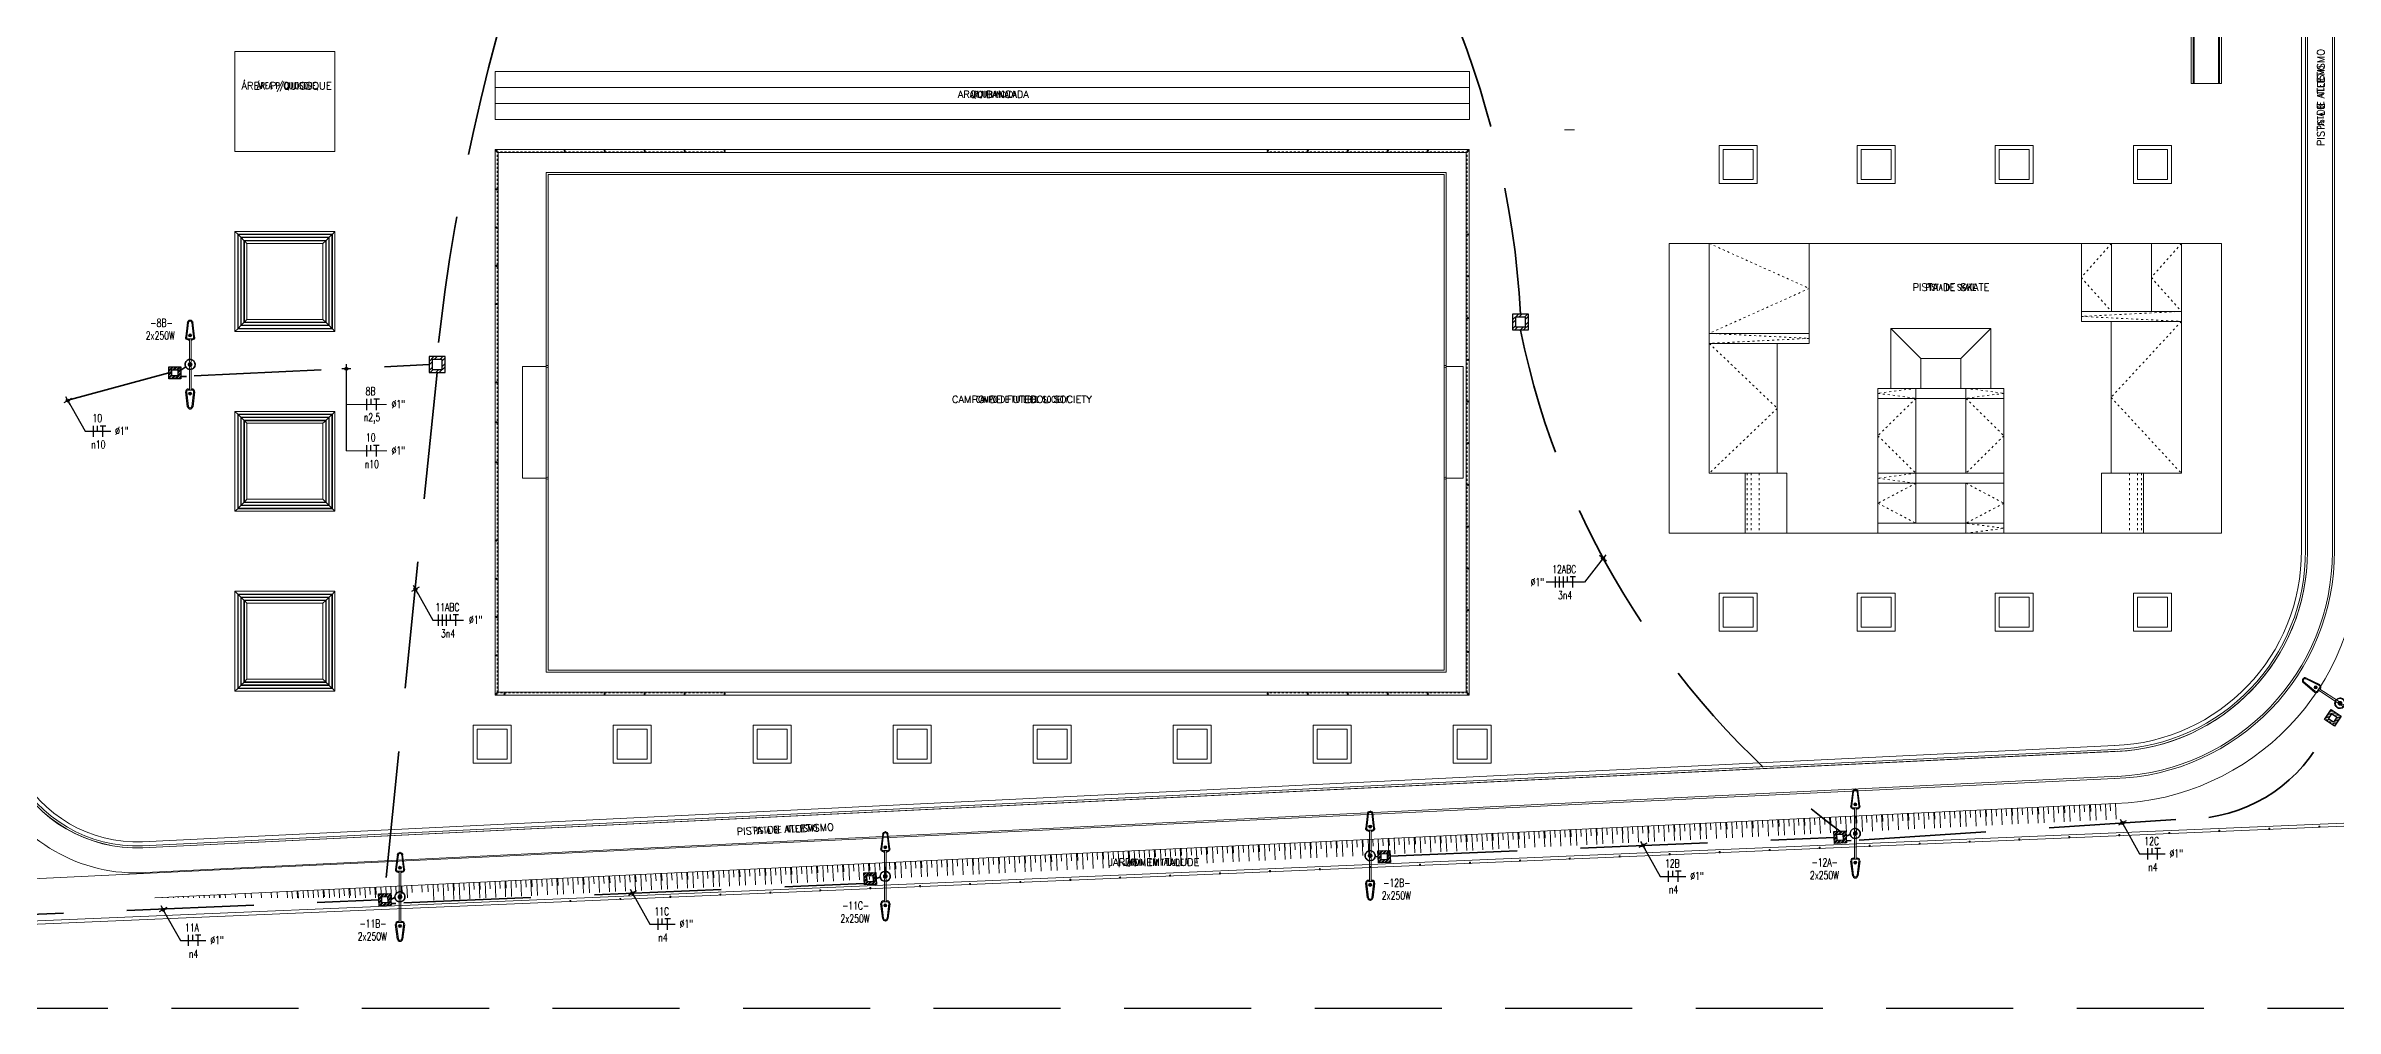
# Model space of a CAD drawing. Header units: millimetres. Extents: x 214 to 1190, y -192 to 1092.
# Drawn here: x 1015.5 to 1129.9, y -12.5 to 35.6 of the extents above; entities that cross this region are included whole.
import ezdxf
from ezdxf.enums import TextEntityAlignment as Align

# ---------------------------------------------------------------- set-up
doc = ezdxf.new("R2010")
doc.units = ezdxf.units.MM
for name, pattern in [('ACAD_ISO07W100', [3, 0, -3]), ('ARQ-MEPJ_BAS-PJ1-GERAL-R06$0$TT4', [0.1, 0.05, -0.05]), ('HIDDEN', [9.525, 6.35, -3.175]), ('OCULTA2', [4.7625, 3.175, -1.5875])]:
    doc.linetypes.add(name, pattern=pattern)
for name, color, linetype, lineweight in [('I-ARQ', 8, 'Continuous', 0), ('I-CAIXAS', 3, 'Continuous', 30), ('I-ELET_PISO', 5, 'HIDDEN', 35), ('I-FIAÇÃO', 2, 'Continuous', 25), ('I-LIN_CHAMADA', 9, 'Continuous', 9), ('I-LUMINÁRIA_EXT', 4, 'Continuous', 25), ('I-NORMO_ARQ', 9, 'Continuous', 0), ('I-POSTES', 4, 'Continuous', 25), ('I-TEXTOS', 2, 'Continuous', 25)]:
    doc.layers.add(name, color=color, linetype=linetype, lineweight=lineweight)
doc.styles.add('COTA200', font='ROMANS.SHX')
doc.styles.add('ROMANS', font='ROMANS.SHX', dxfattribs={"height": 0.25})
doc.styles.get("Standard").update_dxf_attribs({"font": 'arial.ttf'})
doc.dimstyles.new('STANDARD$7', dxfattribs={"dimscale": 1.5, "dimtxt": 0.7, "dimasz": 0.15, "dimexe": 0.1, "dimexo": 0.05, "dimgap": 0.1, "dimtad": 1, "dimdec": 3, "dimzin": 4, "dimdsep": 46, "dimtxsty": 'ROMANS', "dimblk": 'DOT', "dimblk1": 'DOTSMALL', "dimblk2": 'DOTSMALL', "dimsah": 1, "dimcen": 0, "dimdle": 0.15, "dimse1": 1, "dimse2": 1, "dimclrd": 7, "dimclre": 8, "dimclrt": 256, "dimaunit": 1, "dimadec": 0, "dimazin": 0, "dimtfac": 0.006667, "dimtdec": 3, "dimtix": 1, "dimtmove": 2, "dimatfit": 3, "dimldrblk": 'DOTSMALL', "dimfxl": 1, "dimtolj": 1, "dimtzin": 4, "dimarcsym": 0})

# ---------------------------------------------------------------- blocks, each defined once
blk = doc.blocks.new('A$C2C1F21F5')
at = {"layer": 'I-ARQ'}
for p, q in [((15.07, 11.9), (15.22, 11.9)), ((15.67, -36.8), (15.67, 11.9)), ((16.47, -36.8), (16.47, 11.9))]:
    blk.add_line(p, q, dxfattribs=at)
for points in [[(16.07, -36.8), (14.87, -36.8), (14.87, 11.9), (16.07, 11.9)], [(16.07, -36.8), (17.27, -36.8), (17.27, 11.9), (16.07, 11.9)]]:
    blk.add_lwpolyline(points, dxfattribs=at)
blk = doc.blocks.new('A$C7A5F3391')
at = {"layer": 'I-ARQ', "ltscale": 10}
for p, q in [((0.14, 4.87), (0, 5)), ((0.29, 4.71), (0.16, 4.85)), ((0.45, 4.56), (0.31, 4.69)), ((4.56, 4.56), (4.69, 4.69)), ((4.71, 4.71), (4.85, 4.85)), ((4.87, 4.87), (5, 5)), ((0.47, 4.54), (0.6, 4.4)), ((4.54, 4.54), (4.4, 4.4)), ((0.14, 0.14), (0, 0)), ((0.29, 0.29), (0.16, 0.16)), ((0.45, 0.45), (0.31, 0.31)), ((0.47, 0.47), (0.6, 0.6)), ((4.54, 0.47), (4.4, 0.6)), ((4.56, 0.45), (4.69, 0.31)), ((4.71, 0.29), (4.85, 0.16)), ((4.87, 0.14), (5, 0))]:
    blk.add_line(p, q, dxfattribs=at)
for points in [[(0, 4.87), (0, 5), (5, 5), (5, 0), (4.87, 0)], [(5, 0.14), (5, 0), (0, 0), (0, 5), (0.14, 5)], [(0, 4.71), (0, 4.85)], [(0, 4.56), (0, 4.69)], [(0.14, 4.87), (0.14, 0.14), (4.87, 0.14)], [(4.87, 0.14), (4.87, 4.87), (0.14, 4.87)], [(0.16, 4.85), (4.85, 4.85), (4.85, 0.16), (0.16, 0.16), (0.16, 4.85)], [(0.29, 4.71), (0.29, 0.29), (4.71, 0.29)], [(0.29, 4.58), (0.29, 4.71), (4.71, 4.71), (4.71, 0.47)], [(4.71, 0.29), (4.71, 4.71), (0.29, 4.71)], [(4.54, 0.29), (0.29, 0.29), (0.29, 4.54)], [(4.54, 0.47), (0.47, 0.47), (0.47, 4.54)], [(4.54, 0), (4.4, 0)]]:
    blk.add_lwpolyline(points, dxfattribs=at)
for points in [[(4.69, 0.31), (0.31, 0.31), (0.31, 4.69), (4.69, 4.69), (4.69, 0.31)], [(4.56, 0.45), (4.56, 4.56), (0.45, 4.56), (0.45, 0.45), (4.56, 0.45)], [(0.47, 4.54), (0.47, 0.47), (4.54, 0.47), (4.54, 4.54)], [(4.4, 0.6), (4.4, 4.4), (0.6, 4.4), (0.6, 0.6), (4.4, 0.6)]]:
    blk.add_lwpolyline(points, close=True, dxfattribs=at)
blk = doc.blocks.new('A$C72AE6952')
at = {"layer": 'I-ARQ'}
for p, q in [((48.7, 27.3), (0, 27.3)), ((0, 27.3), (0, 0)), ((48.55, 27.15), (0.15, 27.15)), ((0.15, 27.15), (0.15, 0.15)), ((0.15, 0.65), (0.15, 26.65)), ((48.55, 27.15), (48.55, 0.15)), ((48.7, 27.3), (48.7, 0)), ((0.3, 10.85), (0.3, 16.45)), ((0.3, 16.45), (1.15, 16.45)), ((47.32, 16.45), (46.15, 16.45)), ((47.32, 10.85), (47.32, 16.45)), ((47.32, 10.85), (47.32, 16.45)), ((0.3, 10.85), (1.15, 10.85)), ((47.32, 10.85), (46.15, 10.85)), ((48.7, 0), (0, 0)), ((48.55, 0.15), (0.15, 0.15))]:
    blk.add_line(p, q, dxfattribs=at)
at = {"layer": 'I-ARQ', "linetype": 'ARQ-MEPJ_BAS-PJ1-GERAL-R06$0$TT4'}
for p, q in [((0.07, 27.19), (10.07, 27.19)), ((0.11, 27.23), (0.11, 0.07)), ((48.62, 27.19), (37.22, 27.19)), ((48.59, 27.23), (48.59, 0.07)), ((0.07, 0.11), (10.07, 0.11)), ((48.62, 0.11), (37.22, 0.11))]:
    blk.add_line(p, q, dxfattribs=at)
at = {"layer": 'I-ARQ'}
for points in [[(46.15, 1.15), (46.15, 26.15), (1.15, 26.15), (1.15, 1.15)], [(46.05, 1.25), (46.05, 26.05), (1.25, 26.05), (1.25, 1.25)]]:
    blk.add_lwpolyline(points, close=True, dxfattribs=at)
for centre, radius in [((0.07, 27.23), 0.0312), ((0.07, 27.23), 0.0312), ((2.07, 27.23), 0.0312), ((4.07, 27.23), 0.0312), ((6.07, 27.23), 0.0312), ((8.07, 27.23), 0.0312), ((10.07, 27.23), 0.0312), ((37.22, 27.23), 0.0312), ((39.22, 27.23), 0.0312), ((41.22, 27.23), 0.0312), ((43.22, 27.23), 0.0312), ((45.22, 27.23), 0.0312), ((48.62, 27.23), 0.0312), ((48.62, 25.31), 0.0312), ((0.07, 23.05), 0.0312), ((48.62, 23.4), 0.0312), ((0.07, 20.96), 0.0312), ((48.62, 21.48), 0.0312), ((48.62, 19.57), 0.0312), ((0.07, 18.87), 0.0312), ((0.07, 16.78), 0.0312), ((1.2, 16.45), 0.05), ((46.1, 16.45), 0.05), ((48.62, 15.65), 0.0312), ((0.07, 14.69), 0.0312), ((0.07, 12.61), 0.0312), ((48.62, 13.65), 0.0312), ((48.62, 11.65), 0.0312), ((0.07, 10.52), 0.0312), ((1.2, 10.85), 0.05), ((46.1, 10.85), 0.05), ((0.07, 8.43), 0.0312), ((48.62, 7.74), 0.0312), ((0.07, 6.34), 0.0312), ((48.62, 5.82), 0.0312), ((0.07, 4.25), 0.0312), ((48.62, 3.91), 0.0312), ((0.07, 2.16), 0.0312), ((48.62, 1.99), 0.0312), ((0.07, 0.07), 0.0312), ((2.07, 0.07), 0.0312), ((4.07, 0.07), 0.0312), ((6.07, 0.07), 0.0312), ((8.07, 0.07), 0.0312), ((10.07, 0.07), 0.0312), ((37.22, 0.07), 0.0312), ((39.22, 0.07), 0.0312), ((41.22, 0.07), 0.0312), ((43.22, 0.07), 0.0312), ((48.22, 0.07), 0.0312), ((48.62, 0.07), 0.0312)]:
    blk.add_circle(centre, radius, dxfattribs=at)
blk = doc.blocks.new('A$C41BB26E9')
at = {"layer": 'I-ARQ'}
for p, q in [((3.4, 25.6), (0, 25.6)), ((11.5, 25.6), (3.9, 25.6)), ((11.5, 23.7), (11.5, 25.6)), ((3.4, 24.1), (0, 24.1)), ((11.5, 23.7), (14.5, 23.7)), ((11.5, 21.61), (11.5, 23.7)), ((3.4, 22.1), (0, 22.1)), ((11.5, 22.09), (3.9, 22.09)), ((11.5, 21.61), (14.5, 21.61)), ((3.4, 20.6), (0, 20.6)), ((7.25, 16.08), (4.25, 16.08)), ((4.25, 11.08), (4.25, 16.08)), ((5.75, 14.58), (4.25, 16.08)), ((7.75, 16.73), (11.5, 16.73)), ((12, 16.73), (14, 16.73)), ((7.25, 14.58), (5.75, 14.58)), ((5.75, 12.58), (5.75, 14.58)), ((7.75, 14.83), (7.25, 14.83)), ((7.75, 14.83), (11.5, 14.83)), ((12, 14.83), (14, 14.83)), ((14, 14.83), (14.5, 14.83)), ((4.25, 11.08), (5.75, 12.58)), ((7.25, 12.58), (5.75, 12.58)), ((7.75, 12.33), (7.25, 12.33)), ((7.75, 12.33), (11.5, 12.33)), ((11.5, 12.33), (12, 12.33)), ((12, 12.33), (14, 12.33)), ((7.25, 11.08), (4.25, 11.08)), ((7.75, 10.43), (11.5, 10.43)), ((12, 10.43), (14, 10.43)), ((4.5, 7), (0, 7)), ((11.5, 5.88), (14.5, 5.88)), ((11.5, 3.8), (11.5, 5.88)), ((5, 5.4), (11.5, 5.4)), ((14.5, 3.8), (11.5, 3.8)), ((11.5, 2), (11.5, 3.8)), ((4.5, 2), (0, 2)), ((5, 2), (11.5, 2))]:
    blk.add_line(p, q, dxfattribs=at)
at = {"layer": 'I-ARQ', "linetype": 'ACAD_ISO07W100', "ltscale": 0.05}
for p, q in [((0, 25.6), (1.7, 24.1)), ((1.7, 24.1), (3.4, 25.6)), ((3.4, 25.6), (3.65, 20.6)), ((3.65, 20.6), (3.9, 25.6)), ((3.9, 25.6), (7.7, 22.09)), ((7.7, 22.09), (11.5, 25.6)), ((11.5, 23.6), (14.5, 23.6)), ((11.5, 23.4), (14.5, 23.4)), ((11.5, 23), (14.5, 23)), ((0, 22.1), (1.7, 20.6)), ((1.7, 20.6), (3.4, 22.1)), ((7.25, 14.83), (7.5, 16.73)), ((7.5, 16.73), (7.75, 14.83)), ((7.75, 14.83), (9.62, 16.73)), ((9.62, 16.73), (11.5, 14.83)), ((12, 14.83), (13, 16.73)), ((13, 16.73), (14, 14.83)), ((14.25, 16.73), (14, 14.83)), ((14.5, 14.83), (14.25, 16.73)), ((7.25, 12.33), (7.5, 10.43)), ((7.5, 10.43), (7.75, 12.33)), ((7.75, 12.33), (9.62, 10.43)), ((9.62, 10.43), (11.5, 12.33)), ((11.5, 12.33), (11.75, 10.43)), ((11.75, 10.43), (12, 12.33)), ((12, 12.33), (13, 10.43)), ((13, 10.43), (14, 12.33)), ((0, 2), (2.25, 7)), ((2.25, 7), (4.5, 2)), ((4.5, 2), (4.75, 7)), ((4.75, 7), (5, 2)), ((5, 2), (8.25, 5.4)), ((8.25, 5.4), (11.5, 2)), ((11.5, 4.5), (14.5, 4.5)), ((11.5, 4.1), (14.5, 4.1)), ((11.5, 3.9), (14.5, 3.9))]:
    blk.add_line(p, q, dxfattribs=at)
at = {"layer": 'I-ARQ'}
for points in [[(14.5, 23.7), (14.5, 27.6), (0, 27.6), (0, 25.6)], [(0, 25.6), (0, 2)], [(14.5, 16.73), (14.5, 23.7)], [(14.5, 3.8), (14.5, 10.43)], [(0, 2), (0, 0), (14.5, 0), (14.5, 3.8)]]:
    blk.add_lwpolyline(points, dxfattribs=at)
for points in [[(3.4, 25.6), (3.4, 20.6), (3.9, 20.6), (3.9, 25.6), (3.4, 25.6)], [(7.75, 10.43), (7.75, 16.73), (7.25, 16.73), (7.25, 10.43)], [(12, 16.73), (12, 10.43), (11.5, 10.43), (11.5, 16.73)], [(14.5, 16.73), (14.5, 10.43), (14, 10.43), (14, 16.73)], [(5, 7), (5, 2), (4.5, 2), (4.5, 7)]]:
    blk.add_lwpolyline(points, close=True, dxfattribs=at)
blk = doc.blocks.new('A$C345B1117')
at = {"layer": 'I-ARQ'}
for p, q in [((0.66, 0), (0.66, 40)), ((0.76, 0), (0.76, 40)), ((0.81, 0), (0.81, 40)), ((2.03, 0), (2.03, 40)), ((2.08, 0), (2.08, 40)), ((2.18, 0), (2.18, 40)), ((0.81, 38.15), (2.03, 38.15)), ((0.81, 29.15), (2.03, 29.15)), ((0.81, 27.15), (2.03, 27.15)), ((0.81, 27.05), (2.03, 27.05)), ((0.81, 26.85), (2.03, 26.85)), ((0.66, 0), (2.18, 0))]:
    blk.add_line(p, q, dxfattribs=at)
for points in [[(0, 48.05), (2.85, 48.05), (2.85, 40), (0, 40)], [(0.05, 48), (2.8, 48), (2.8, 40.05), (0.05, 40.05)]]:
    blk.add_lwpolyline(points, close=True, dxfattribs=at)
for points in [[(2.03, 38.05), (0.81, 38.05)], [(2.03, 29.05), (0.81, 29.05)], [(0.81, 28.85), (2.03, 28.85)]]:
    blk.add_lwpolyline(points, dxfattribs=at)
blk = doc.blocks.new('CERCA')
at = {"layer": 'I-ARQ'}
blk.add_lwpolyline([(-0.02, 0), (0.03, 0), (0.03, -0.06), (-0.02, -0.06)], close=True, dxfattribs=at)
blk = doc.blocks.new('TALUDE 01')
at = {"layer": 'I-ARQ'}
for p, q in [((-1.26, -0.01), (-1.26, 0.79)), ((-1, 0), (-1, 0.35)), ((-0.76, -0.01), (-0.76, 0.79)), ((-0.5, 0), (-0.5, 0.35)), ((-0.26, -0.01), (-0.26, 0.79)), ((0, 0), (0, 0.35))]:
    blk.add_line(p, q, dxfattribs=at)
blk = doc.blocks.new('poste 1x400w')
at = {"layer": 'I-LUMINÁRIA_EXT', "linetype": 'Continuous', "lineweight": 0}
blk.add_hatch(color=9, dxfattribs=at).paths.add_polyline_path([(297.62, 60.49, 1), (297.62, 60.32, 1)])
at = {"layer": 'I-LUMINÁRIA_EXT', "color": 9, "linetype": 'Continuous', "lineweight": 0}
for p, q in [((297.58, 60.6), (297.58, 61.89)), ((297.67, 60.6), (297.67, 61.89))]:
    blk.add_line(p, q, dxfattribs=at)
at = {"layer": 'I-LUMINÁRIA_EXT'}
for p, q in [((297.48, 59.68), (297.38, 60.5)), ((297.52, 60.66), (297.58, 60.66)), ((297.67, 60.66), (297.73, 60.66)), ((297.87, 60.5), (297.77, 59.68)), ((297.63, 59.56), (297.62, 59.56)), ((297.62, 59.56), (297.62, 59.56))]:
    blk.add_line(p, q, dxfattribs=at)
at = {"layer": 'I-LUMINÁRIA_EXT', "color": 9, "lineweight": 0}
for p, q in [((297.53, 59.69), (297.43, 60.51)), ((297.52, 60.6), (297.73, 60.6)), ((297.81, 60.51), (297.72, 59.69))]:
    blk.add_line(p, q, dxfattribs=at)
at = {"layer": 'I-LUMINÁRIA_EXT', "color": 9, "linetype": 'Continuous', "lineweight": 0}
blk.add_circle((297.62, 60.41), 0.0845, dxfattribs=at)
at = {"layer": 'I-LUMINÁRIA_EXT'}
for centre, start, end in [((297.52, 60.52), 90, 186.8096), ((297.73, 60.52), 353.1904, 90), ((297.62, 59.7), 186.8096, 270), ((297.63, 59.7), 270, 353.1904)]:
    blk.add_arc(centre, 0.139, start, end, dxfattribs=at)
at = {"layer": 'I-LUMINÁRIA_EXT', "color": 9, "lineweight": 0}
for centre, radius, start, end in [((297.52, 60.52), 0.0861, 90, 186.8096), ((297.73, 60.52), 0.0861, 353.1904, 90), ((297.62, 59.7), 0.0879, 187.2548, 278.2493), ((297.63, 59.7), 0.0861, 270, 353.1904)]:
    blk.add_arc(centre, radius, start, end, dxfattribs=at)
at = {"layer": 'I-POSTES', "linetype": 'Continuous', "const_width": 0.136}
blk.add_lwpolyline([(297.62, 62.09, 1), (297.62, 61.96, 1)], format="xyb", close=True, dxfattribs=at)
at = {"layer": 'I-POSTES'}
for start, end in [(171.1915, 261.1915), (171.1915, 261.1915), (171.1915, 261.1915), (81.1915, 171.1915), (81.1915, 171.1915), (81.1915, 171.1915), (351.1915, 81.1915), (351.1915, 81.1915), (351.1915, 81.1915), (278.8085, 351.1915), (278.8085, 351.1915), (278.8085, 351.1915)]:
    blk.add_arc((297.62, 62.03), 0.279, start, end, dxfattribs=at)
blk = doc.blocks.new('POSTE 250W  1P')
at = {"layer": 'I-POSTES', "xscale": 0.9, "yscale": 0.9, "zscale": 0.9, "rotation": 180}
blk.add_blockref('poste 1x400w', (267.87, 55.83), dxfattribs=at)
at = {"layer": 'I-POSTES', "xscale": -0.9, "yscale": 0.9, "zscale": 0.9}
blk.add_blockref('poste 1x400w', (267.87, -55.82), dxfattribs=at)
blk = doc.blocks.new('30X30')
at = {"layer": 'I-CAIXAS', "lineweight": 0}
h = blk.add_hatch(dxfattribs=at)
h.set_pattern_fill('STEEL', color=9, scale=0.04, style=0)
h.set_pattern_definition([(45, (0, 0), (-0.089803, 0.089803), []), (45, (0, 0.0635), (-0.089803, 0.089803), [])])
h.paths.add_polyline_path([(0.3, 0.3), (-0.3, 0.3), (-0.3, -0.3), (0.3, -0.3)])
h.paths.add_polyline_path([(0.15, -0.15), (-0.15, -0.15), (-0.15, 0.15), (0.15, 0.15)], flags=16)
at = {"layer": 'I-CAIXAS'}
for points in [[(-0.3, 0.3), (0.3, 0.3), (0.3, -0.3), (-0.3, -0.3)], [(-0.15, 0.15), (0.15, 0.15), (0.15, -0.15), (-0.15, -0.15)]]:
    blk.add_lwpolyline(points, close=True, dxfattribs=at)
blk = doc.blocks.new('cxa1')
at = {"layer": 'I-ARQ'}
h = blk.add_hatch(dxfattribs=at)
h.set_pattern_fill('STEEL', color=256, scale=0.1, angle=-90, style=0)
h.set_pattern_definition([(315, (0, 0), (0.224506403027, 0.224506403027), []), (315, (0.15875, -6e-17), (0.224506403027, 0.224506403027), [])])
h.paths.add_polyline_path([(464518.79, 9296201.71), (464518.79, 9296202.51), (464517.99, 9296202.51), (464517.99, 9296201.71)])
h.paths.add_polyline_path([(464518.14, 9296201.86), (464518.14, 9296202.36), (464518.64, 9296202.36), (464518.64, 9296201.86)], flags=16)
at = {"layer": 'I-CAIXAS'}
for points in [[(464518.79, 9296201.71), (464518.79, 9296202.51), (464517.99, 9296202.51), (464517.99, 9296201.71)], [(464518.64, 9296201.86), (464518.64, 9296202.36), (464518.14, 9296202.36), (464518.14, 9296201.86)]]:
    blk.add_lwpolyline(points, close=True, dxfattribs=at)
blk = doc.blocks.new('fnt')
at = {"layer": 'I-FIAÇÃO', "color": 2}
for p, q in [((0, -0.28), (0, 0.28)), ((0.21, 0), (0.21, 0.28)), ((0.34, 0.28), (0.62, 0.28)), ((0.48, -0.28), (0.48, 0.28))]:
    blk.add_line(p, q, dxfattribs=at)
blk = doc.blocks.new('DOT')
for p, q in [((1.5, 0), (-1.5, 0)), ((0, -1.5), (0, 1.5))]:
    blk.add_line(p, q)
blk.add_circle((0, 0), 0.5)
blk = doc.blocks.new('fq1')
at = {"layer": 'I-FIAÇÃO', "color": 2}
for p, q in [((458.64, 235.83), (458.64, 236.39)), ((458.84, 235.83), (458.84, 236.39)), ((459.04, 235.83), (459.04, 236.39)), ((459.24, 236.11), (459.24, 236.39)), ((459.37, 236.39), (459.65, 236.39)), ((459.51, 235.83), (459.51, 236.39))]:
    blk.add_line(p, q, dxfattribs=at)

msp = doc.modelspace()

# ---------------------------------------------------------------- linework, layer by layer
at = {"linetype": 'OCULTA2', "ltscale": 2}
msp.add_lwpolyline([(993.16, -12.52), (1133.6, -12.52), (1133.6, 94.85), (993.16, 94.85)], close=True, dxfattribs=at)
at = {"layer": 'I-ARQ'}
for p, q in [((1128.21, 77.41), (1128.21, 10.41)), ((1128.41, 77.41), (1128.41, 10.41)), ((1128.51, 77.42), (1128.51, 10.32)), ((1128.51, 77.42), (1128.51, 10.32)), ((1129.76, 77.44), (1129.76, 10.32)), ((1129.86, 77.44), (1129.86, 10.4)), ((1101.01, 6.35), (1101.01, 8.25)), ((1020.28, -4.19), (1118.86, 0.63)), ((1020.29, -4.39), (1118.87, 0.43)), ((1020.29, -4.49), (1119, 0.34)), ((1020.29, -4.49), (1118.9, 0.33)), ((1009.82, -6.29), (1118.86, -1.02)), ((1020.45, -5.73), (1119.04, -0.91)), ((1020.9, -7), (1118.91, -2.27)), ((1042.38, -7), (1149.6, -2.44)), ((1045.91, -7), (1149.76, -2.58)), ((1047.5, -5.71), (1047.53, -6.51)), ((1023.62, -6.86), (1023.63, -7)), ((1023.87, -6.86), (1023.87, -7)), ((1024.12, -6.84), (1024.13, -7)), ((1024.17, -6.84), (1024.17, -7)), ((1024.42, -6.82), (1024.43, -7)), ((1024.92, -6.8), (1024.93, -7)), ((1025.42, -6.77), (1025.43, -7)), ((1025.72, -6.76), (1025.73, -7)), ((1026.22, -6.74), (1026.23, -7)), ((1026.72, -6.71), (1026.73, -7)), ((1027.02, -6.7), (1027.03, -7)), ((1027.52, -6.67), (1027.53, -7)), ((1027.76, -6.67), (1027.78, -7.02)), ((1028.02, -6.65), (1028.03, -7)), ((1028.06, -6.66), (1028.08, -7.01)), ((1028.32, -6.63), (1028.34, -7)), ((1028.56, -6.63), (1028.58, -6.98)), ((1028.82, -6.61), (1028.84, -7)), ((1029.06, -6.61), (1029.08, -6.96)), ((1029.32, -6.59), (1029.34, -7)), ((1029.36, -6.59), (1029.38, -6.94)), ((1029.62, -6.57), (1029.64, -7)), ((1029.86, -6.57), (1029.88, -6.92)), ((1030.12, -6.55), (1030.14, -7)), ((1030.36, -6.55), (1030.38, -6.9)), ((1030.61, -6.52), (1030.64, -7)), ((1030.66, -6.53), (1030.68, -6.88)), ((1030.91, -6.51), (1030.94, -7)), ((1031.16, -6.51), (1031.17, -6.86)), ((1031.41, -6.48), (1031.44, -7)), ((1031.66, -6.48), (1031.67, -6.83)), ((1031.91, -6.46), (1031.94, -7)), ((1031.96, -6.47), (1031.97, -6.82)), ((1032.21, -6.45), (1032.24, -7)), ((1032.46, -6.44), (1032.47, -6.79)), ((1032.71, -6.42), (1032.74, -7)), ((1032.96, -6.42), (1032.97, -6.77)), ((1033.21, -6.4), (1033.24, -7)), ((1033.26, -6.41), (1033.27, -6.76)), ((1033.51, -6.38), (1033.54, -7)), ((1033.75, -6.38), (1033.77, -6.73)), ((1034.25, -6.36), (1034.27, -6.71)), ((1034.55, -6.34), (1034.57, -6.69)), ((1034.81, -6.32), (1034.85, -7.12)), ((1035.05, -6.32), (1035.07, -6.67)), ((1035.31, -6.3), (1035.35, -7.1)), ((1035.55, -6.29), (1035.57, -6.65)), ((1035.81, -6.27), (1035.85, -7.07)), ((1035.85, -6.28), (1035.87, -6.63)), ((1036.11, -6.26), (1036.15, -7.06)), ((1036.35, -6.26), (1036.37, -6.61)), ((1036.61, -6.23), (1036.65, -7.04)), ((1036.85, -6.23), (1036.87, -6.58)), ((1037.11, -6.21), (1037.15, -7.01)), ((1037.15, -6.22), (1037.17, -6.57)), ((1037.41, -6.2), (1037.45, -7)), ((1037.65, -6.19), (1037.67, -6.54)), ((1037.91, -6.17), (1037.95, -6.97)), ((1038.15, -6.17), (1038.17, -6.52)), ((1038.41, -6.15), (1038.44, -6.95)), ((1038.45, -6.15), (1038.47, -6.51)), ((1038.71, -6.13), (1038.74, -6.93)), ((1038.95, -6.13), (1038.97, -6.48)), ((1039.2, -6.11), (1039.24, -6.91)), ((1039.45, -6.11), (1039.46, -6.46)), ((1039.7, -6.08), (1039.74, -6.89)), ((1039.75, -6.09), (1039.76, -6.44)), ((1040, -6.07), (1040.04, -6.87)), ((1040.25, -6.07), (1040.26, -6.42)), ((1040.5, -6.05), (1040.54, -6.85)), ((1040.75, -6.04), (1040.76, -6.39)), ((1041, -6.02), (1041.04, -6.82)), ((1041.05, -6.03), (1041.06, -6.38)), ((1041.3, -6.01), (1041.34, -6.81)), ((1041.55, -6.01), (1041.56, -6.36)), ((1041.8, -5.98), (1041.84, -6.78)), ((1042.05, -5.98), (1042.06, -6.33)), ((1042.3, -5.96), (1042.34, -6.76)), ((1042.34, -5.97), (1042.36, -6.32)), ((1042.6, -5.94), (1042.64, -6.75)), ((1042.84, -5.94), (1042.86, -6.29)), ((1043.1, -5.92), (1043.14, -6.72)), ((1043.34, -5.92), (1043.36, -6.27)), ((1043.6, -5.9), (1043.64, -6.7)), ((1043.64, -5.9), (1043.66, -6.25)), ((1043.9, -5.88), (1043.94, -6.68)), ((1044.14, -5.88), (1044.16, -6.23)), ((1044.4, -5.86), (1044.44, -6.66)), ((1044.64, -5.86), (1044.66, -6.21)), ((1044.9, -5.83), (1044.94, -6.64)), ((1044.94, -5.84), (1044.96, -6.19)), ((1045.2, -5.82), (1045.24, -6.62)), ((1045.44, -5.82), (1045.46, -6.17)), ((1045.7, -5.8), (1045.74, -6.6)), ((1045.94, -5.79), (1045.96, -6.14)), ((1046.2, -5.77), (1046.24, -6.57)), ((1046.24, -5.78), (1046.26, -6.13)), ((1046.5, -5.76), (1046.54, -6.56)), ((1046.74, -5.75), (1046.76, -6.11)), ((1047, -5.73), (1047.03, -6.53)), ((1047.24, -5.73), (1047.26, -6.08)), ((1045.91, -7), (962.4, -10.55)), ((1042.38, -7), (962.83, -10.34)), ((1021.03, -6.99), (1021.03, -7)), ((1021.27, -6.98), (1021.27, -7)), ((1021.53, -6.96), (1021.53, -7)), ((1021.57, -6.97), (1021.57, -7)), ((1021.83, -6.95), (1021.83, -7)), ((1022.07, -6.95), (1022.07, -7)), ((1022.32, -6.92), (1022.33, -7)), ((1022.57, -6.92), (1022.57, -7)), ((1022.82, -6.9), (1022.83, -7)), ((1023.12, -6.88), (1023.13, -7)), ((1023.37, -6.88), (1023.37, -7))]:
    msp.add_line(p, q, dxfattribs=at)
at = {"layer": 'I-ARQ', "linetype": 'HIDDEN'}
msp.add_lwpolyline([(1029.91, 35.35), (1029.91, 30.35), (1024.91, 30.35), (1024.91, 35.35)], close=True, dxfattribs=at)
at = {"layer": 'I-ARQ'}
for points in [[(1101.01, 30.65), (1099.11, 30.65), (1099.11, 28.75), (1101.01, 28.75)], [(1100.81, 30.45), (1099.31, 30.45), (1099.31, 28.95), (1100.81, 28.95)], [(1107.91, 30.65), (1106.01, 30.65), (1106.01, 28.75), (1107.91, 28.75)], [(1107.71, 30.45), (1106.21, 30.45), (1106.21, 28.95), (1107.71, 28.95)], [(1112.91, 30.65), (1114.81, 30.65), (1114.81, 28.75), (1112.91, 28.75)], [(1113.11, 30.45), (1114.61, 30.45), (1114.61, 28.95), (1113.11, 28.95)], [(1119.81, 30.65), (1121.71, 30.65), (1121.71, 28.75), (1119.81, 28.75)], [(1120.01, 30.45), (1121.51, 30.45), (1121.51, 28.95), (1120.01, 28.95)], [(1101.01, 6.35), (1099.11, 6.35), (1099.11, 8.25), (1101.01, 8.25)], [(1100.81, 6.55), (1099.31, 6.55), (1099.31, 8.05), (1100.81, 8.05)], [(1107.91, 6.35), (1106.01, 6.35), (1106.01, 8.25), (1107.91, 8.25)], [(1107.71, 6.55), (1106.21, 6.55), (1106.21, 8.05), (1107.71, 8.05)], [(1112.91, 6.35), (1114.81, 6.35), (1114.81, 8.25), (1112.91, 8.25)], [(1113.11, 6.55), (1114.61, 6.55), (1114.61, 8.05), (1113.11, 8.05)], [(1119.81, 6.35), (1121.71, 6.35), (1121.71, 8.25), (1119.81, 8.25)], [(1120.01, 6.55), (1121.51, 6.55), (1121.51, 8.05), (1120.01, 8.05)], [(1038.71, -0.25), (1038.71, 1.65), (1036.81, 1.65), (1036.81, -0.25)], [(1038.51, -0.05), (1038.51, 1.45), (1037.01, 1.45), (1037.01, -0.05)], [(1045.71, -0.25), (1045.71, 1.65), (1043.81, 1.65), (1043.81, -0.25)], [(1045.51, -0.05), (1045.51, 1.45), (1044.01, 1.45), (1044.01, -0.05)], [(1052.71, -0.25), (1052.71, 1.65), (1050.81, 1.65), (1050.81, -0.25)], [(1052.51, -0.05), (1052.51, 1.45), (1051.01, 1.45), (1051.01, -0.05)], [(1059.71, -0.25), (1059.71, 1.65), (1057.81, 1.65), (1057.81, -0.25)], [(1059.51, -0.05), (1059.51, 1.45), (1058.01, 1.45), (1058.01, -0.05)], [(1066.71, -0.25), (1066.71, 1.65), (1064.81, 1.65), (1064.81, -0.25)], [(1066.51, -0.05), (1066.51, 1.45), (1065.01, 1.45), (1065.01, -0.05)], [(1073.71, -0.25), (1073.71, 1.65), (1071.81, 1.65), (1071.81, -0.25)], [(1073.51, -0.05), (1073.51, 1.45), (1072.01, 1.45), (1072.01, -0.05)], [(1080.71, -0.25), (1080.71, 1.65), (1078.81, 1.65), (1078.81, -0.25)], [(1080.51, -0.05), (1080.51, 1.45), (1079.01, 1.45), (1079.01, -0.05)], [(1087.71, -0.25), (1087.71, 1.65), (1085.81, 1.65), (1085.81, -0.25)], [(1087.51, -0.05), (1087.51, 1.45), (1086.01, 1.45), (1086.01, -0.05)]]:
    msp.add_lwpolyline(points, close=True, dxfattribs=at)
msp.add_lwpolyline([(1020.29, -4.49, -0.292614), (1013.77, -0.69)], format="xyb", dxfattribs=at)
for centre, radius, start, end in [((1118.51, 10.32), 9.9, 272.039, 0.4848), ((1118.51, 10.32), 9.7, 272.039, 0.4848), ((1118.51, 10.32), 11.35, 271.739, 0.3786), ((1118.51, 10.32), 10, 272.2198, 0.0009), ((1118.51, 10.32), 12.6, 271.7989, 0.482), ((1118.51, 10.32), 10, 272.7981, 0.0008), ((1118.51, 10.32), 11.25, 272.6775, 0.0008), ((1020, 2.51), 7, 207.195, 272.4359), ((1020, 2.51), 6.9, 207.195, 272.4359), ((1020, 2.51), 6.7, 207.195, 272.4359), ((1020, 2.5), 8.25, 207.195, 273.1602)]:
    msp.add_arc(centre, radius, start, end, dxfattribs=at)
at = {"layer": 'I-ELET_PISO'}
for p, q in [((1022.21, 19.41), (1022.46, 19.57)), ((1022.87, 19.12), (1034.61, 19.69)), ((998.12, 12.89), (1021.61, 19.28)), ((1022.21, 19.09), (1022.48, 19.1)), ((1035.01, 19.29), (1032.39, -6.78)), ((1106.1, -4.1), (1123.58, -2.97)), ((1082.66, -4.91), (1104.85, -3.97)), ((1105.45, -3.91), (1105.66, -3.82)), ((1105.46, -4.14), (1105.7, -4.12)), ((1082.06, -4.94), (1081.91, -4.92)), ((1033.36, -7.25), (1056.37, -6.28)), ((1056.96, -6.02), (1057.17, -5.96)), ((1009.99, -8.02), (1032.1, -7.1)), ((1032.7, -7.07), (1032.91, -6.98)), ((1032.71, -7.28), (1032.96, -7.27))]:
    msp.add_line(p, q, dxfattribs=at)
for centre, radius, start, end in [((1137.02, 9.36), 102.57, 159.4113, 173.9992), ((1042.51, 19.62), 46.74, 3.1831, 23.6328), ((1129.83, 29.67), 41.48, 191.4774, 233.4674), ((1122.47, 4.66), 7.71, 278.2966, 337.8791)]:
    msp.add_arc(centre, radius, start, end, dxfattribs=at)
at = {"layer": 'I-LIN_CHAMADA', "lineweight": 0}
for p, q in [((1030.47, 17.69), (1032.48, 17.69)), ((1030.47, 15.37), (1032.5, 15.37))]:
    msp.add_line(p, q, dxfattribs=at)
at = {"layer": 'I-NORMO_ARQ'}
msp.add_line((1091.38, 31.44), (1091.88, 31.44), dxfattribs=at)

# ---------------------------------------------------------------- block references
at = {"layer": 'I-ARQ', "xscale": -1}
msp.add_blockref('A$C345B1117', (1124.88, 33.75), dxfattribs=at)
at = {"layer": 'I-ARQ'}
for name, p, rotation in [('A$C2C1F21F5', (1074.72, 49.22), 270), ('A$C7A5F3391', (1024.91, 26.35), 270), ('A$C41BB26E9', (1096.61, 25.75), 270), ('A$C7A5F3391', (1024.91, 17.35), 270), ('A$C7A5F3391', (1024.91, 8.35), 270), ('TALUDE 01', (1117.66, -2.33), 182.7634959852378), ('TALUDE 01', (1094.28, -3.46), 182.7634959852378), ('TALUDE 01', (1095.58, -3.4), 182.7634959852378), ('TALUDE 01', (1096.88, -3.33), 182.7634959852378), ('TALUDE 01', (1098.18, -3.27), 182.7634959852378), ('TALUDE 01', (1099.48, -3.21), 182.7634959852378), ('TALUDE 01', (1100.78, -3.15), 182.7634959852378), ('TALUDE 01', (1102.08, -3.08), 182.7634959852378), ('TALUDE 01', (1103.37, -3.02), 182.7634959852378), ('TALUDE 01', (1104.67, -2.96), 182.7634959852378), ('TALUDE 01', (1105.97, -2.9), 182.7634959852378), ('TALUDE 01', (1107.27, -2.83), 182.7634959852378), ('TALUDE 01', (1108.57, -2.77), 182.7634959852378), ('TALUDE 01', (1109.87, -2.71), 182.7634959852378), ('TALUDE 01', (1111.16, -2.65), 182.7634959852378), ('TALUDE 01', (1112.46, -2.58), 182.7634959852378), ('TALUDE 01', (1113.76, -2.52), 182.7634959852378), ('TALUDE 01', (1115.06, -2.46), 182.7634959852378), ('TALUDE 01', (1116.36, -2.39), 182.7634959852378), ('CERCA', (1129.11, -3.46), 182.4362404062261), ('TALUDE 01', (1070.91, -4.59), 182.7634959852378), ('TALUDE 01', (1072.21, -4.53), 182.7634959852378), ('TALUDE 01', (1073.51, -4.46), 182.7634959852378), ('TALUDE 01', (1074.81, -4.4), 182.7634959852378), ('TALUDE 01', (1076.11, -4.34), 182.7634959852378), ('TALUDE 01', (1077.4, -4.27), 182.7634959852378), ('TALUDE 01', (1078.7, -4.21), 182.7634959852378), ('TALUDE 01', (1080, -4.15), 182.7634959852378), ('TALUDE 01', (1081.3, -4.09), 182.7634959852378), ('TALUDE 01', (1082.6, -4.02), 182.7634959852378), ('TALUDE 01', (1083.9, -3.96), 182.7634959852378), ('TALUDE 01', (1085.19, -3.9), 182.7634959852378), ('TALUDE 01', (1086.49, -3.84), 182.7634959852378), ('TALUDE 01', (1087.79, -3.77), 182.7634959852378), ('TALUDE 01', (1089.09, -3.71), 182.7634959852378), ('TALUDE 01', (1090.39, -3.65), 182.7634959852378), ('TALUDE 01', (1091.69, -3.59), 182.7634959852378), ('TALUDE 01', (1092.99, -3.52), 182.7634959852378), ('CERCA', (1101.63, -4.63), 182.4362404062261), ('CERCA', (1104.13, -4.52), 182.4362404062261), ('CERCA', (1106.63, -4.42), 182.4362404062261), ('CERCA', (1109.13, -4.31), 182.4362404062261), ('CERCA', (1111.63, -4.21), 182.4362404062261), ('CERCA', (1114.12, -4.1), 182.4362404062261), ('CERCA', (1116.62, -3.99), 182.4362404062261), ('CERCA', (1119.12, -3.89), 182.4362404062261), ('CERCA', (1121.62, -3.78), 182.4362404062261), ('CERCA', (1124.11, -3.67), 182.4362404062261), ('CERCA', (1126.61, -3.57), 182.4362404062261), ('TALUDE 01', (1047.54, -5.72), 182.7634959852378), ('TALUDE 01', (1048.84, -5.65), 182.7634959852378), ('TALUDE 01', (1050.14, -5.59), 182.7634959852378), ('TALUDE 01', (1051.43, -5.53), 182.7634959852378), ('TALUDE 01', (1052.73, -5.47), 182.7634959852378), ('TALUDE 01', (1054.03, -5.4), 182.7634959852378), ('TALUDE 01', (1055.33, -5.34), 182.7634959852378), ('TALUDE 01', (1056.63, -5.28), 182.7634959852378), ('TALUDE 01', (1057.93, -5.21), 182.7634959852378), ('TALUDE 01', (1059.23, -5.15), 182.7634959852378), ('TALUDE 01', (1060.52, -5.09), 182.7634959852378), ('TALUDE 01', (1061.82, -5.03), 182.7634959852378), ('TALUDE 01', (1063.12, -4.96), 182.7634959852378), ('TALUDE 01', (1064.42, -4.9), 182.7634959852378), ('TALUDE 01', (1065.72, -4.84), 182.7634959852378), ('TALUDE 01', (1067.02, -4.78), 182.7634959852378), ('TALUDE 01', (1068.31, -4.71), 182.7634959852378), ('TALUDE 01', (1069.61, -4.65), 182.7634959852378), ('CERCA', (1076.66, -5.69), 182.4362404062261), ('CERCA', (1079.15, -5.59), 182.4362404062261), ('CERCA', (1081.65, -5.48), 182.4362404062261), ('CERCA', (1084.15, -5.37), 182.4362404062261), ('CERCA', (1086.65, -5.27), 182.4362404062261), ('CERCA', (1089.15, -5.16), 182.4362404062261), ('CERCA', (1091.64, -5.06), 182.4362404062261), ('CERCA', (1094.14, -4.95), 182.4362404062261), ('CERCA', (1096.64, -4.84), 182.4362404062261), ('CERCA', (1099.14, -4.74), 182.4362404062261), ('CERCA', (1049.18, -6.86), 182.4362404062261), ('CERCA', (1051.68, -6.76), 182.4362404062261), ('CERCA', (1054.18, -6.65), 182.4362404062261), ('CERCA', (1056.68, -6.54), 182.4362404062261), ('CERCA', (1059.17, -6.44), 182.4362404062261), ('CERCA', (1061.67, -6.33), 182.4362404062261), ('CERCA', (1064.17, -6.23), 182.4362404062261), ('CERCA', (1066.67, -6.12), 182.4362404062261), ('CERCA', (1069.16, -6.01), 182.4362404062261), ('CERCA', (1071.66, -5.91), 182.4362404062261), ('CERCA', (1074.16, -5.8), 182.4362404062261), ('CERCA', (1041.69, -7.18), 182.4362404062261), ('CERCA', (1044.19, -7.08), 182.4362404062261), ('CERCA', (1046.68, -6.97), 182.4362404062261)]:
    msp.add_blockref(name, p, dxfattribs=dict(at, rotation=rotation))
at = {"layer": 'I-ARQ', "xscale": -1, "rotation": 6.670104468753379e-09}
msp.add_blockref('A$C72AE6952', (1086.61, 3.15), dxfattribs=at)
at = {"layer": 'I-CAIXAS'}
for name, p, rotation in [('cxa1', (-9295112.93, 464540.21), 270), ('30X30', (1021.91, 19.28), 180), ('cxa1', (-9295167.1, 464538.08), 270), ('30X30', (1129.78, 2.01), 326.8450722005561), ('30X30', (1105.15, -3.96), 182.4362404080254), ('30X30', (1056.66, -6.03), 182.4362404080254), ('30X30', (1082.36, -4.93), 182.4362404080384), ('30X30', (1032.4, -7.08), 182.4362404080384)]:
    msp.add_blockref(name, p, dxfattribs=dict(at, rotation=rotation))
at = {"layer": 'I-FIAÇÃO'}
for name, p in [('fnt', (1031.51, 17.69)), ('fnt', (1017.83, 16.35)), ('fnt', (1031.5, 15.37)), ('fq1', (632.28, -227.3)), ('fq1', (576.44, -229.21)), ('fnt', (1120.54, -4.79)), ('fnt', (1096.58, -5.92)), ('fnt', (1022.59, -9.12)), ('fnt', (1046.06, -8.31))]:
    msp.add_blockref(name, p, dxfattribs=at)
at = {"layer": 'I-LUMINÁRIA_EXT', "xscale": -1}
for p in [(1022.68, 19.69), (1105.92, -3.78), (1081.67, -4.89), (1057.43, -5.92), (1033.17, -6.95)]:
    msp.add_blockref('POSTE 250W  1P', p, dxfattribs=at)
at = {"layer": 'I-LUMINÁRIA_EXT', "rotation": 56.84507220061226}
msp.add_blockref('POSTE 250W  1P', (1130.14, 2.73), dxfattribs=at)

# ---------------------------------------------------------------- texts
at = {"layer": 'I-NORMO_ARQ', "style": 'COTA200'}
for rotation, p in [(90, (1129.18, 33.05)), (2.6595, (1052.42, -3.56))]:
    msp.add_text('PISTA DE ATLETISMO', height=0.36, rotation=rotation, dxfattribs=at).set_placement(p, align=Align.MIDDLE_CENTER)
at = {"layer": 'I-NORMO_ARQ', "style": 'ROMANS', "width": 0.7}
for rotation, p in [(90, (1129.18, 33.05)), (2.6595, (1052.42, -3.56))]:
    msp.add_text('PISTA DE ATLETISMO', height=0.32, rotation=rotation, dxfattribs=at).set_placement(p, align=Align.MIDDLE_CENTER)
at = {"layer": 'I-NORMO_ARQ', "style": 'COTA200'}
for s, p in [('ÁREA P/QUIOSQUE', (1027.49, 33.64)), ('ARQUIBANCADA', (1062.82, 33.21)), ('PISTA DE SKATE', (1110.69, 23.56)), ('CAMPO DE FUTEBOL SOCIETY', (1064.25, 17.95)), ('JARDIM EM TALUDE', (1070.84, -5.21))]:
    msp.add_text(s, height=0.36, dxfattribs=at).set_placement(p, align=Align.MIDDLE_CENTER)
at = {"layer": 'I-NORMO_ARQ', "style": 'ROMANS', "width": 0.7}
for s, p in [('ÁREA P/QUIOSQUE', (1027.49, 33.64)), ('ARQUIBANCADA', (1062.82, 33.21)), ('PISTA DE SKATE', (1110.69, 23.56)), ('CAMPO DE FUTEBOL SOCIETY', (1064.25, 17.95)), ('JARDIM EM TALUDE', (1070.84, -5.21))]:
    msp.add_text(s, height=0.32, dxfattribs=at).set_placement(p, align=Align.MIDDLE_CENTER)
at = {"layer": 'I-TEXTOS', "style": 'ROMANS', "width": 0.7}
for s, p in [('-8B-', (1020.68, 21.58, -1199.78)), ('2x250W', (1020.45, 20.94, -399.93)), ('%%C1"', (1032.74, 17.51, -1199.78)), ('%%C1"', (1018.92, 16.17, -1199.78)), ('%%C1"', (1032.74, 15.19, -1199.78)), ('%%C1"', (1089.68, 8.61, -1199.78)), ('%%C1"', (1036.61, 6.72, -1199.78)), ('%%C1"', (1121.62, -4.97, -1199.78)), ('%%C1"', (1097.66, -6.1, -1199.78)), ('2x250W', (1103.64, -6.06, -399.93)), ('-12A-', (1103.72, -5.42, -1199.78)), ('2x250W', (1082.24, -7.08, -399.93)), ('-12B-', (1082.31, -6.44, -1199.78)), ('2x250W', (1055.18, -8.23, -399.93)), ('-11C-', (1055.26, -7.58, -1199.78)), ('%%C1"', (1023.68, -9.31, -1199.78)), ('2x250W', (1031.05, -9.12, -399.93)), ('-11B-', (1031.13, -8.48, -1199.78)), ('%%C1"', (1047.14, -8.49, -1199.78))]:
    msp.add_text(s, height=0.4, dxfattribs=at).set_placement(p)
at = {"layer": 'I-TEXTOS', "color": 2, "style": 'ROMANS', "width": 0.7}
for s, p in [('8B', (1031.44, 18.16)), ('10', (1017.79, 16.81)), ('10', (1031.46, 15.84)), ('12ABC', (1090.76, 9.25)), ('11ABC', (1034.93, 7.35)), ('12C', (1120.36, -4.35)), ('12B', (1096.4, -5.47)), ('11C', (1045.88, -7.87)), ('11A', (1022.41, -8.68))]:
    msp.add_text(s, height=0.4, dxfattribs=at).set_placement(p)
at = {"layer": 'I-TEXTOS', "style": 'ROMANS', "width": 0.7}
for s, p in [('n2,5', (1031.76, 16.99)), ('n10', (1018.08, 15.69)), ('n10', (1031.75, 14.71)), ('3n4', (1091.4, 8.15)), ('3n4', (1035.56, 6.24)), ('n4', (1120.79, -5.45)), ('n4', (1096.83, -6.58)), ('n4', (1046.31, -8.97)), ('n4', (1022.84, -9.79))]:
    msp.add_text(s, height=0.4, dxfattribs=at).set_placement(p, align=Align.MIDDLE)

# ---------------------------------------------------------------- leaders
at = {"layer": 'I-LIN_CHAMADA', "lineweight": 0}
for points in [[(1030.47, 19.48), (1030.47, 19.15), (1030.47, 15.37)], [(1016.55, 17.89), (1017.42, 16.35), (1018.7, 16.35)], [(1093.3, 10), (1092.37, 8.81), (1090.45, 8.81)], [(1033.93, 8.45), (1034.8, 6.9), (1036.34, 6.9)], [(1119.26, -3.25), (1120.12, -4.79), (1121.4, -4.79)], [(1095.29, -4.37), (1096.16, -5.92), (1097.44, -5.92)], [(1044.78, -6.76), (1045.65, -8.31), (1046.92, -8.31)], [(1021.31, -7.58), (1022.18, -9.12), (1023.45, -9.12)]]:
    msp.add_leader(points, dimstyle='STANDARD$7', override={"dimscale": 1, "dimtxt": 0.18, "dimasz": 0.15, "dimexe": 0.18, "dimexo": 0.0625, "dimgap": 0.09, "dimtad": 0, "dimtih": 1, "dimtoh": 1, "dimdec": 4, "dimzin": 0, "dimtxsty": 'Standard', "dimcen": 0.09, "dimdle": 0, "dimse1": 0, "dimse2": 0, "dimclrd": 256, "dimclre": 0, "dimclrt": 0, "dimaunit": 0, "dimtfac": 1, "dimtdec": 4, "dimtix": 0, "dimtofl": 0, "dimtmove": 0, "dimldrblk": 'Dot', "dimtzin": 0}, dxfattribs=at)

doc.saveas('drawing.dxf')
